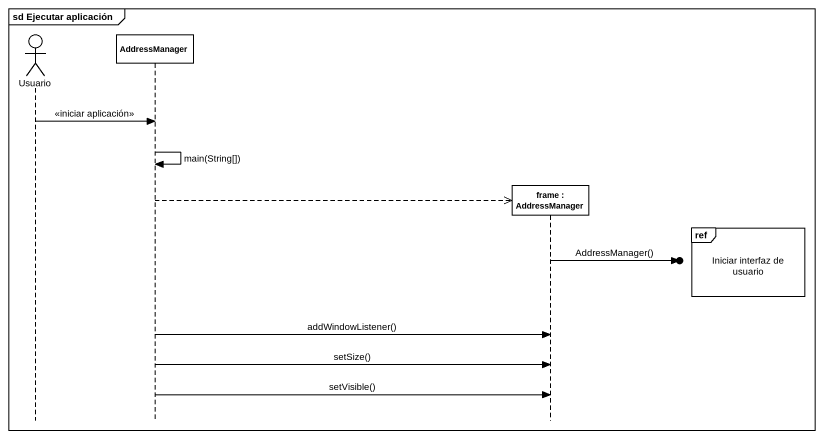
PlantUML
@startuml
mainframe sd Ejecutar aplicación
hide footbox
actor Usuario
participant AddressManager
participant "frame : AddressManager" as frame_

Usuario -> AddressManager : <<iniciar aplicación>>
AddressManager -> AddressManager : main(String[])
AddressManager -->> frame_ **
ref over frame_ : Iniciar interfaz de usuario
frame_ ->o] : AddressManager()
AddressManager -> frame_ : addWindowListener()
AddressManager -> frame_ : setSize()
AddressManager -> frame_ : setVisible()
@enduml
